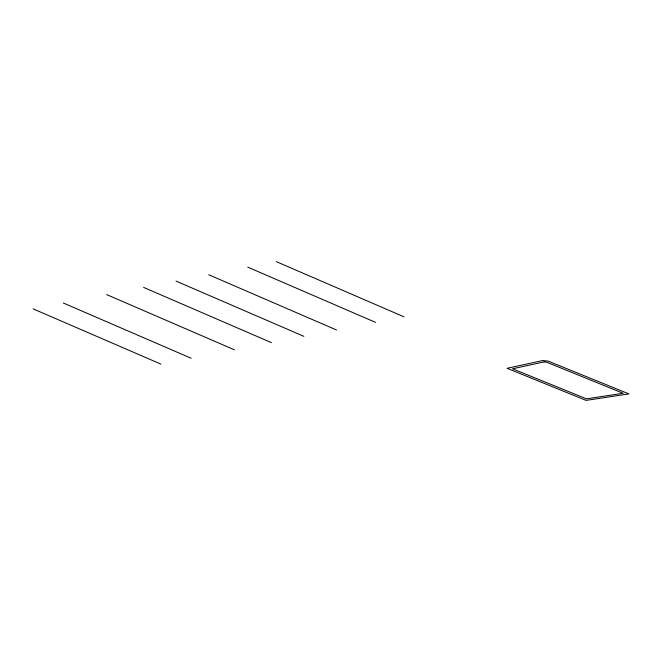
<?xml version="1.0" encoding="UTF-8"?>
<svg xmlns="http://www.w3.org/2000/svg" width="662" height="662" viewBox="0 0 662 662"><rect width="100%" height="100%" fill="white"/><g stroke="black" fill="none" stroke-linecap="round" stroke-linejoin="round"><path stroke-width="0.99" d="M276.236 261.606L404.06 316.858M247.77 267.142L375.594 322.394M208.695 274.73L336.511 329.99M176.026 281.085L303.841 336.337M143.604 287.382L271.428 342.635M106.607 294.573L234.422 349.826M63.295 302.989L191.111 358.241M33.1 308.856L160.916 364.117M542.641 360.575L507.092 368.295L586.11 400.394L628.9 393.907L548.053 361.063L542.641 360.575M544.172 361.907L512.504 368.784L586.491 398.838L623.149 393.286L546.407 362.106L544.172 361.907"/></g></svg>
